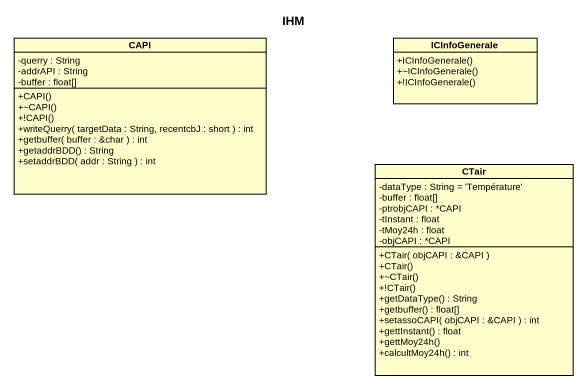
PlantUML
@startuml
title IHM
hide circle
hide empty members
skinparam classAttributeIconSize 0
class CAPI {
  -querry : String
  -addrAPI : String
  -buffer : float[]
  +CAPI()
  +~CAPI()
  +!CAPI()
  +writeQuerry( targetData : String, recentcbJ : short ) : int
  +getbuffer( buffer : &char ) : int
  +getaddrBDD() : String
  +setaddrBDD( addr : String ) : int
}
class ICInfoGenerale {
  +ICInfoGenerale()
  +~ICInfoGenerale()
  +!ICInfoGenerale()
}
class CTair {
  -dataType : String = 'Température'
  -buffer : float[]
  -ptrobjCAPI : *CAPI
  -tInstant : float
  -tMoy24h : float
  -objCAPI : *CAPI
  +CTair( objCAPI : &CAPI )
  +CTair()
  +~CTair()
  +!CTair()
  +getDataType() : String
  +getbuffer() : float[]
  +setassoCAPI( objCAPI : &CAPI ) : int
  +gettInstant() : float
  +gettMoy24h()
  +calcultMoy24h() : int
}
@enduml
